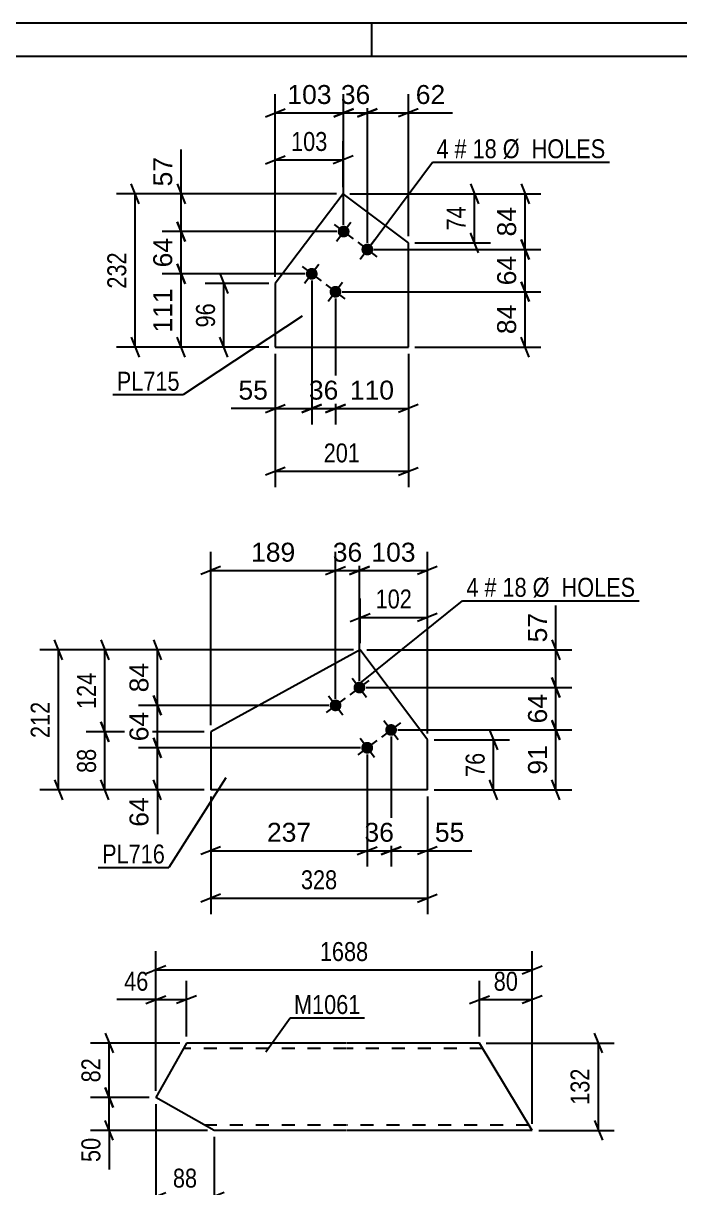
# Model space of a CAD drawing. Header units: millimetres. Extents: x 0 to 594, y 0 to 420.
# Drawn here: x 331.3 to 430.6, y 244 to 420 of the extents above; entities that cross this region are included whole.
import ezdxf

# ---------------------------------------------------------------- set-up
doc = ezdxf.new("R2010")
doc.units = ezdxf.units.MM
doc.linetypes.add('DXK_LINE_DOT2', pattern=[3.9198, 1.9599, -1.9599])
doc.styles.add('Arial', font='ARIAL.TTF', dxfattribs={"height": 0.2})
doc.styles.add('Arial Narrow', font='ARIALN.TTF', dxfattribs={"height": 0.2})

# ---------------------------------------------------------------- blocks, each defined once
blk = doc.blocks.new('Unknown-284936067-1132')
at = {"color": 5, "linetype": 'Continuous'}
for p, q in [((594, 420), (0, 420)), ((384, 415), (384, 420)), ((589, 415), (5, 415))]:
    blk.add_line(p, q, dxfattribs=at)
blk = doc.blocks.new('Bolt-284936067-10935 - 10929')
at = {"linetype": 'Continuous'}
for points in [[(380.29, 389.23, -1), (379.2, 387.8, -1)], [(383.88, 386.52, -1), (382.79, 385.08, -1)], [(375.46, 382.85, -1), (374.38, 381.41, -1)], [(379.05, 380.14, -1), (377.97, 378.7, -1)]]:
    blk.add_hatch(color=1, dxfattribs=at).paths.add_polyline_path(points)
at = {"color": 1, "linetype": 'Continuous'}
for p, q in [((378.31, 389.6), (381.18, 387.43)), ((378.66, 387.08), (380.83, 389.95)), ((381.9, 386.89), (384.77, 384.71)), ((382.25, 384.36), (384.42, 387.24)), ((373.48, 383.22), (376.36, 381.05)), ((373.83, 380.7), (376.01, 383.57)), ((377.07, 380.5), (379.94, 378.33)), ((377.42, 377.98), (379.59, 380.85))]:
    blk.add_line(p, q, dxfattribs=at)
blk = doc.blocks.new('Part-284936067-10940 - 10929')
at = {"color": 2, "linetype": 'Continuous'}
for p, q in [((379.67, 394.21), (369.41, 380.65)), ((389.53, 386.82), (379.67, 394.21)), ((389.53, 371.05), (389.53, 386.82)), ((369.41, 380.65), (369.41, 371.05)), ((369.41, 371.05), (389.53, 371.05))]:
    blk.add_line(p, q, dxfattribs=at)
blk = doc.blocks.new('Bolt-284936067-11100 - 11094')
at = {"linetype": 'Continuous'}
for points in [[(382.67, 318.86, -1), (381.59, 320.3, -1)], [(379.06, 316.17, -1), (377.98, 317.61, -1)], [(387.45, 312.45, -1), (386.38, 313.89, -1)], [(383.85, 309.76, -1), (382.77, 311.2, -1)]]:
    blk.add_hatch(color=1, dxfattribs=at).paths.add_polyline_path(points)
at = {"color": 1, "linetype": 'Continuous'}
for p, q in [((383.57, 320.66), (380.69, 318.5)), ((381.05, 321.02), (383.21, 318.14)), ((379.97, 317.97), (377.08, 315.81)), ((377.45, 318.33), (379.6, 315.45)), ((388.36, 314.25), (385.47, 312.1)), ((385.84, 314.61), (387.99, 311.73)), ((382.23, 311.92), (384.39, 309.04)), ((384.75, 311.56), (381.87, 309.4))]:
    blk.add_line(p, q, dxfattribs=at)
blk = doc.blocks.new('Part-284936067-11105 - 11094')
at = {"color": 2, "linetype": 'Continuous'}
for p, q in [((382.24, 325.28), (359.65, 312.88)), ((392.41, 311.66), (382.24, 325.28)), ((359.65, 312.88), (359.65, 304.11)), ((392.41, 304.11), (392.41, 311.66)), ((392.41, 304.11), (359.65, 304.11))]:
    blk.add_line(p, q, dxfattribs=at)
blk = doc.blocks.new('Part-284936067-9045 - 9039')
at = {"color": 2, "linetype": 'Continuous'}
for p, q in [((355.98, 265.84), (351.34, 257.62)), ((380.18, 265.84), (355.98, 265.84)), ((400.28, 265.84), (380.28, 265.84)), ((408.26, 252.64), (400.28, 265.84)), ((360.18, 252.64), (351.34, 257.62)), ((380.18, 252.64), (360.18, 252.64)), ((408.26, 252.64), (380.28, 252.64))]:
    blk.add_line(p, q, dxfattribs=at)
at = {"color": 7, "linetype": 'DXK_LINE_DOT2'}
for p, q in [((380.18, 265.04), (355.53, 265.04)), ((400.76, 265.04), (380.28, 265.04)), ((407.78, 253.44), (407.74, 253.5)), ((380.18, 253.44), (358.76, 253.44)), ((407.78, 253.44), (380.28, 253.44))]:
    blk.add_line(p, q, dxfattribs=at)
blk = doc.blocks.new('StraightDimension-284936067-20212 - 10929')
at = {"color": 7, "linetype": 'Continuous'}
for p, q in [((406.57, 380.92), (407.77, 377.92)), ((379.51, 379.42), (409.57, 379.42)), ((407.17, 371.05), (407.17, 379.42)), ((407.77, 369.55), (406.57, 372.55)), ((390.53, 371.05), (409.57, 371.05))]:
    blk.add_line(p, q, dxfattribs=at)
at = {"color": 0}
blk.add_wipeout([(406.42, 378.06), (402.22, 378.06), (402.22, 372.41), (406.42, 372.41)], dxfattribs=at)
at = {"color": 3, "style": 'Arial'}
blk.add_text('84', height=2.865, rotation=90.0002, dxfattribs=at).set_placement((405.82, 373.01))
blk = doc.blocks.new('StraightDimension-284936067-20239 - 10929')
at = {"color": 7, "linetype": 'Continuous'}
for p, q in [((354.57, 395.71), (355.77, 392.71)), ((378.67, 394.21), (352.32, 394.21)), ((355.17, 388.51), (355.17, 394.21)), ((355.77, 387.01), (354.57, 390.01)), ((378.74, 388.51), (352.32, 388.51))]:
    blk.add_line(p, q, dxfattribs=at)
at = {"color": 0}
blk.add_wipeout([(354.42, 400.39), (350.22, 400.39), (350.22, 394.74), (354.42, 394.74)], dxfattribs=at)
at = {"color": 7, "linetype": 'Continuous'}
blk.add_line((355.17, 394.21), (355.17, 400.91), dxfattribs=at)
blk.add_line((355.17, 394.21), (355.17, 400.91), dxfattribs=at)
at = {"color": 3, "style": 'Arial'}
blk.add_text('57', height=2.865, rotation=90.0002, dxfattribs=at).set_placement((353.82, 395.34))
blk = doc.blocks.new('StraightDimension-284936067-10942 - 10929')
at = {"color": 7, "linetype": 'Continuous'}
for p, q in [((348.83, 392.71), (347.63, 395.71)), ((378.67, 394.21), (345.38, 394.21)), ((348.23, 371.05), (348.23, 394.21)), ((347.63, 372.55), (348.83, 369.55)), ((368.41, 371.05), (345.38, 371.05))]:
    blk.add_line(p, q, dxfattribs=at)
at = {"color": 0}
blk.add_wipeout([(347.48, 385.97), (343.28, 385.97), (343.28, 379.29), (347.48, 379.29)], dxfattribs=at)
at = {"color": 3, "style": 'Arial Narrow'}
blk.add_text('232', height=2.863, rotation=90.0002, dxfattribs=at).set_placement((346.88, 379.89))
blk = doc.blocks.new('StraightDimension-284936067-11065 - 10929')
at = {"color": 7, "linetype": 'Continuous'}
for p, q in [((369.41, 370.05), (369.41, 349.87)), ((389.53, 370.05), (389.53, 349.87)), ((370.91, 352.87), (367.91, 351.67)), ((369.41, 352.27), (389.53, 352.27)), ((388.03, 351.67), (391.03, 352.87))]:
    blk.add_line(p, q, dxfattribs=at)
at = {"color": 0}
blk.add_wipeout([(382.81, 353.02), (382.81, 357.22), (376.13, 357.22), (376.13, 353.02)], dxfattribs=at)
at = {"color": 3, "style": 'Arial Narrow'}
blk.add_text('201', height=2.863, dxfattribs=at).set_placement((376.73, 353.62))
blk = doc.blocks.new('StraightDimension-284936067-11041 - 10929')
at = {"color": 7, "linetype": 'Continuous'}
for p, q in [((398.93, 395.71), (400.13, 392.71)), ((380.67, 394.21), (401.93, 394.21)), ((399.53, 386.82), (399.53, 394.21)), ((400.13, 385.32), (398.93, 388.32)), ((390.53, 386.82), (401.93, 386.82))]:
    blk.add_line(p, q, dxfattribs=at)
at = {"color": 0}
blk.add_wipeout([(398.78, 392.94), (394.58, 392.94), (394.58, 388.09), (398.78, 388.09)], dxfattribs=at)
at = {"color": 3, "style": 'Arial Narrow'}
blk.add_text('74', height=2.863, rotation=90.0002, dxfattribs=at).set_placement((398.18, 388.69))
blk = doc.blocks.new('StraightDimension-284936067-20262 - 10929')
at = {"color": 7, "linetype": 'Continuous'}
for p, q in [((383.33, 386.8), (383.33, 409.3)), ((389.53, 387.82), (389.53, 409.3)), ((381.83, 405.85), (384.83, 407.05)), ((391.03, 407.05), (388.03, 405.85)), ((383.33, 406.45), (389.53, 406.45))]:
    blk.add_line(p, q, dxfattribs=at)
at = {"color": 0}
blk.add_wipeout([(395.7, 407.2), (395.7, 411.4), (390.05, 411.4), (390.05, 407.2)], dxfattribs=at)
at = {"color": 7, "linetype": 'Continuous'}
blk.add_line((389.53, 406.45), (396.22, 406.45), dxfattribs=at)
blk.add_line((389.53, 406.45), (396.22, 406.45), dxfattribs=at)
at = {"color": 3, "style": 'Arial'}
blk.add_text('62', height=2.865, dxfattribs=at).set_placement((390.65, 407.8))
blk = doc.blocks.new('StraightDimension-284936067-11050 - 10929')
at = {"color": 7, "linetype": 'Continuous'}
for p, q in [((361.04, 382.15), (362.24, 379.15)), ((368.41, 380.65), (358.79, 380.65)), ((361.64, 371.05), (361.64, 380.65)), ((362.24, 369.55), (361.04, 372.55)), ((368.41, 371.05), (358.79, 371.05))]:
    blk.add_line(p, q, dxfattribs=at)
at = {"color": 0}
blk.add_wipeout([(360.89, 378.28), (356.69, 378.28), (356.69, 373.42), (360.89, 373.42)], dxfattribs=at)
at = {"color": 3, "style": 'Arial Narrow'}
blk.add_text('96', height=2.863, rotation=90.0002, dxfattribs=at).set_placement((360.29, 374.02))
blk = doc.blocks.new('StraightDimension-284936067-11070 - 10929')
at = {"color": 7, "linetype": 'Continuous'}
for p, q in [((369.41, 381.65), (369.41, 402.2)), ((379.67, 395.21), (379.67, 402.2)), ((367.91, 398.75), (370.91, 399.95)), ((381.17, 399.95), (378.17, 398.75)), ((369.41, 399.35), (379.67, 399.35))]:
    blk.add_line(p, q, dxfattribs=at)
at = {"color": 0}
blk.add_wipeout([(377.88, 400.1), (377.88, 404.3), (371.2, 404.3), (371.2, 400.1)], dxfattribs=at)
at = {"color": 3, "style": 'Arial Narrow'}
blk.add_text('103', height=2.863, dxfattribs=at).set_placement((371.8, 400.7))
blk = doc.blocks.new('StraightDimension-284936067-20345 - 10929')
at = {"color": 7, "linetype": 'Continuous'}
for p, q in [((378.51, 378.42), (378.51, 359.36)), ((389.53, 370.05), (389.53, 359.36)), ((377.01, 361.16), (380.01, 362.36)), ((378.51, 361.76), (389.53, 361.76)), ((391.03, 362.36), (388.03, 361.16))]:
    blk.add_line(p, q, dxfattribs=at)
at = {"color": 0}
blk.add_wipeout([(387.95, 362.51), (387.95, 366.71), (380.08, 366.71), (380.08, 362.51)], dxfattribs=at)
at = {"color": 3, "style": 'Arial'}
blk.add_text('110', height=2.865, dxfattribs=at).set_placement((380.68, 363.11))
blk = doc.blocks.new('StraightDimension-284936067-20210 - 10929')
at = {"color": 7, "linetype": 'Continuous'}
for p, q in [((406.57, 395.71), (407.77, 392.71)), ((380.67, 394.21), (409.57, 394.21)), ((407.17, 385.8), (407.17, 394.21)), ((407.77, 384.3), (406.57, 387.3)), ((384.33, 385.8), (409.57, 385.8))]:
    blk.add_line(p, q, dxfattribs=at)
at = {"color": 0}
blk.add_wipeout([(406.42, 392.83), (402.22, 392.83), (402.22, 387.18), (406.42, 387.18)], dxfattribs=at)
at = {"color": 3, "style": 'Arial'}
blk.add_text('84', height=2.865, rotation=90.0002, dxfattribs=at).set_placement((405.82, 387.78))
blk = doc.blocks.new('StraightDimension-284936067-20211 - 10929')
at = {"color": 7, "linetype": 'Continuous'}
for p, q in [((406.57, 387.3), (407.77, 384.3)), ((384.33, 385.8), (409.57, 385.8)), ((407.17, 379.42), (407.17, 385.8)), ((407.77, 377.92), (406.57, 380.92)), ((379.51, 379.42), (409.57, 379.42))]:
    blk.add_line(p, q, dxfattribs=at)
at = {"color": 0}
blk.add_wipeout([(406.42, 385.43), (402.22, 385.43), (402.22, 379.79), (406.42, 379.79)], dxfattribs=at)
at = {"color": 3, "style": 'Arial'}
blk.add_text('64', height=2.865, rotation=90.0002, dxfattribs=at).set_placement((405.82, 380.39))
blk = doc.blocks.new('StraightDimension-284936067-20240 - 10929')
at = {"color": 7, "linetype": 'Continuous'}
for p, q in [((354.57, 390.01), (355.77, 387.01)), ((378.74, 388.51), (352.32, 388.51)), ((355.17, 382.13), (355.17, 388.51)), ((373.92, 382.13), (352.32, 382.13)), ((355.77, 380.63), (354.57, 383.63))]:
    blk.add_line(p, q, dxfattribs=at)
at = {"color": 0}
blk.add_wipeout([(354.42, 388.15), (350.22, 388.15), (350.22, 382.5), (354.42, 382.5)], dxfattribs=at)
at = {"color": 3, "style": 'Arial'}
blk.add_text('64', height=2.865, rotation=90.0002, dxfattribs=at).set_placement((353.82, 383.1))
blk = doc.blocks.new('StraightDimension-284936067-20241 - 10929')
at = {"color": 7, "linetype": 'Continuous'}
for p, q in [((373.92, 382.13), (352.32, 382.13)), ((354.57, 383.63), (355.77, 380.63)), ((355.17, 371.05), (355.17, 382.13)), ((355.77, 369.55), (354.57, 372.55)), ((368.41, 371.05), (352.32, 371.05))]:
    blk.add_line(p, q, dxfattribs=at)
at = {"color": 0}
blk.add_wipeout([(354.42, 380.52), (350.22, 380.52), (350.22, 372.65), (354.42, 372.65)], dxfattribs=at)
at = {"color": 3, "style": 'Arial'}
blk.add_text('111', height=2.865, rotation=90.0002, dxfattribs=at).set_placement((353.82, 373.25))
blk = doc.blocks.new('StraightDimension-284936067-20263 - 10929')
at = {"color": 7, "linetype": 'Continuous'}
for p, q in [((379.74, 389.51), (379.74, 409.3)), ((383.33, 386.8), (383.33, 409.3)), ((378.24, 405.85), (381.24, 407.05)), ((384.83, 407.05), (381.83, 405.85)), ((379.74, 406.45), (383.33, 406.45))]:
    blk.add_line(p, q, dxfattribs=at)
at = {"color": 0}
blk.add_wipeout([(384.36, 407.2), (384.36, 411.4), (378.72, 411.4), (378.72, 407.2)], dxfattribs=at)
at = {"color": 3, "style": 'Arial'}
blk.add_text('36', height=2.865, dxfattribs=at).set_placement((379.32, 407.8))
blk = doc.blocks.new('StraightDimension-284936067-20264 - 10929')
at = {"color": 7, "linetype": 'Continuous'}
for p, q in [((369.41, 381.65), (369.41, 409.3)), ((379.74, 389.51), (379.74, 409.3)), ((367.91, 405.85), (370.91, 407.05)), ((381.24, 407.05), (378.24, 405.85)), ((369.41, 406.45), (379.74, 406.45))]:
    blk.add_line(p, q, dxfattribs=at)
at = {"color": 0}
blk.add_wipeout([(378.51, 407.2), (378.51, 411.4), (370.64, 411.4), (370.64, 407.2)], dxfattribs=at)
at = {"color": 3, "style": 'Arial'}
blk.add_text('103', height=2.865, dxfattribs=at).set_placement((371.24, 407.8))
blk = doc.blocks.new('StraightDimension-284936067-20346 - 10929')
at = {"color": 7, "linetype": 'Continuous'}
for p, q in [((374.92, 381.13), (374.92, 359.36)), ((378.51, 378.42), (378.51, 359.36)), ((373.42, 361.16), (376.42, 362.36)), ((374.92, 361.76), (378.51, 361.76)), ((380.01, 362.36), (377.01, 361.16))]:
    blk.add_line(p, q, dxfattribs=at)
at = {"color": 0}
blk.add_wipeout([(379.54, 362.51), (379.54, 366.71), (373.89, 366.71), (373.89, 362.51)], dxfattribs=at)
at = {"color": 3, "style": 'Arial'}
blk.add_text('36', height=2.865, dxfattribs=at).set_placement((374.49, 363.11))
blk = doc.blocks.new('StraightDimension-284936067-20347 - 10929')
at = {"color": 7, "linetype": 'Continuous'}
for p, q in [((374.92, 381.13), (374.92, 359.36)), ((369.41, 370.05), (369.41, 359.36)), ((367.91, 361.16), (370.91, 362.36)), ((369.41, 361.76), (374.92, 361.76)), ((376.42, 362.36), (373.42, 361.16))]:
    blk.add_line(p, q, dxfattribs=at)
at = {"color": 0}
blk.add_wipeout([(368.89, 362.51), (368.89, 366.71), (363.24, 366.71), (363.24, 362.51)], dxfattribs=at)
at = {"color": 7, "linetype": 'Continuous'}
blk.add_line((369.41, 361.76), (362.72, 361.76), dxfattribs=at)
blk.add_line((369.41, 361.76), (362.72, 361.76), dxfattribs=at)
at = {"color": 3, "style": 'Arial'}
blk.add_text('55', height=2.865, dxfattribs=at).set_placement((363.84, 363.11))
blk = doc.blocks.new('StraightDimension-284936067-11206 - 11094')
at = {"color": 7, "linetype": 'Continuous'}
for p, q in [((393.41, 311.66), (404.81, 311.66)), ((401.81, 313.16), (403.01, 310.16)), ((402.41, 304.11), (402.41, 311.66)), ((403.01, 302.61), (401.81, 305.61)), ((393.41, 304.11), (404.81, 304.11))]:
    blk.add_line(p, q, dxfattribs=at)
at = {"color": 0}
blk.add_wipeout([(401.66, 310.31), (397.46, 310.31), (397.46, 305.46), (401.66, 305.46)], dxfattribs=at)
at = {"color": 3, "style": 'Arial Narrow'}
blk.add_text('76', height=2.863, rotation=90.0002, dxfattribs=at).set_placement((401.06, 306.06))
blk = doc.blocks.new('StraightDimension-284936067-20436 - 11094')
at = {"color": 7, "linetype": 'Continuous'}
for p, q in [((411.24, 326.78), (412.44, 323.78)), ((383.24, 325.28), (414.24, 325.28)), ((411.84, 319.58), (411.84, 325.28)), ((412.44, 318.08), (411.24, 321.08)), ((383.13, 319.58), (414.24, 319.58))]:
    blk.add_line(p, q, dxfattribs=at)
at = {"color": 0}
blk.add_wipeout([(411.09, 331.45), (406.89, 331.45), (406.89, 325.81), (411.09, 325.81)], dxfattribs=at)
at = {"color": 7, "linetype": 'Continuous'}
blk.add_line((411.84, 325.28), (411.84, 331.98), dxfattribs=at)
blk.add_line((411.84, 325.28), (411.84, 331.98), dxfattribs=at)
at = {"color": 3, "style": 'Arial'}
blk.add_text('57', height=2.865, rotation=90.0002, dxfattribs=at).set_placement((410.49, 326.41))
blk = doc.blocks.new('StraightDimension-284936067-11221 - 11094')
at = {"color": 7, "linetype": 'Continuous'}
for p, q in [((343.05, 314.38), (344.25, 311.38)), ((358.65, 312.88), (340.8, 312.88)), ((343.65, 304.11), (343.65, 312.88)), ((344.25, 302.61), (343.05, 305.61)), ((358.65, 304.11), (340.8, 304.11))]:
    blk.add_line(p, q, dxfattribs=at)
at = {"color": 0}
blk.add_wipeout([(342.9, 310.92), (338.7, 310.92), (338.7, 306.07), (342.9, 306.07)], dxfattribs=at)
at = {"color": 3, "style": 'Arial Narrow'}
blk.add_text('88', height=2.863, rotation=90.0002, dxfattribs=at).set_placement((342.3, 306.67))
blk = doc.blocks.new('StraightDimension-284936067-11227 - 11094')
at = {"color": 7, "linetype": 'Continuous'}
for p, q in [((343.05, 326.78), (344.25, 323.78)), ((381.24, 325.28), (340.8, 325.28)), ((343.65, 312.88), (343.65, 325.28)), ((344.25, 311.38), (343.05, 314.38)), ((358.65, 312.88), (340.8, 312.88))]:
    blk.add_line(p, q, dxfattribs=at)
at = {"color": 0}
blk.add_wipeout([(342.9, 322.42), (338.7, 322.42), (338.7, 315.74), (342.9, 315.74)], dxfattribs=at)
at = {"color": 3, "style": 'Arial Narrow'}
blk.add_text('124', height=2.863, rotation=90.0002, dxfattribs=at).set_placement((342.3, 316.34))
blk = doc.blocks.new('StraightDimension-284936067-11107 - 11094')
at = {"color": 7, "linetype": 'Continuous'}
for p, q in [((337.25, 323.78), (336.05, 326.78)), ((381.24, 325.28), (333.8, 325.28)), ((336.65, 304.11), (336.65, 325.28)), ((336.05, 305.61), (337.25, 302.61)), ((358.65, 304.11), (333.8, 304.11))]:
    blk.add_line(p, q, dxfattribs=at)
at = {"color": 0}
blk.add_wipeout([(335.9, 318.04), (331.7, 318.04), (331.7, 311.35), (335.9, 311.35)], dxfattribs=at)
at = {"color": 3, "style": 'Arial Narrow'}
blk.add_text('212', height=2.863, rotation=90.0002, dxfattribs=at).set_placement((335.3, 311.95))
blk = doc.blocks.new('StraightDimension-284936067-11236 - 11094')
at = {"color": 7, "linetype": 'Continuous'}
for p, q in [((359.65, 303.11), (359.65, 285.34)), ((392.41, 303.11), (392.41, 285.34)), ((361.15, 288.34), (358.15, 287.14)), ((359.65, 287.74), (392.41, 287.74)), ((390.91, 287.14), (393.91, 288.34))]:
    blk.add_line(p, q, dxfattribs=at)
at = {"color": 0}
blk.add_wipeout([(379.37, 288.49), (379.37, 292.69), (372.69, 292.69), (372.69, 288.49)], dxfattribs=at)
at = {"color": 3, "style": 'Arial Narrow'}
blk.add_text('328', height=2.863, dxfattribs=at).set_placement((373.29, 289.09))
blk = doc.blocks.new('StraightDimension-284936067-11241 - 11094')
at = {"color": 7, "linetype": 'Continuous'}
for p, q in [((382.24, 326.28), (382.24, 333.04)), ((392.41, 312.66), (392.41, 333.04)), ((380.74, 329.59), (383.74, 330.79)), ((382.24, 330.19), (392.41, 330.19)), ((393.91, 330.79), (390.91, 329.59))]:
    blk.add_line(p, q, dxfattribs=at)
at = {"color": 0}
blk.add_wipeout([(390.67, 330.94), (390.67, 335.14), (383.98, 335.14), (383.98, 330.94)], dxfattribs=at)
at = {"color": 3, "style": 'Arial Narrow'}
blk.add_text('102', height=2.863, dxfattribs=at).set_placement((384.58, 331.54))
blk = doc.blocks.new('StraightDimension-284936067-20367 - 11094')
at = {"color": 7, "linetype": 'Continuous'}
for p, q in [((382.13, 320.58), (382.13, 340.11)), ((392.41, 312.66), (392.41, 340.11)), ((380.63, 336.66), (383.63, 337.86)), ((382.13, 337.26), (392.41, 337.26)), ((393.91, 337.86), (390.91, 336.66))]:
    blk.add_line(p, q, dxfattribs=at)
at = {"color": 0}
blk.add_wipeout([(391.21, 338.01), (391.21, 342.21), (383.34, 342.21), (383.34, 338.01)], dxfattribs=at)
at = {"color": 3, "style": 'Arial'}
blk.add_text('103', height=2.865, dxfattribs=at).set_placement((383.94, 338.61))
blk = doc.blocks.new('StraightDimension-284936067-20368 - 11094')
at = {"color": 7, "linetype": 'Continuous'}
for p, q in [((378.52, 317.89), (378.52, 340.11)), ((382.13, 320.58), (382.13, 340.11)), ((377.02, 336.66), (380.02, 337.86)), ((378.52, 337.26), (382.13, 337.26)), ((383.63, 337.86), (380.63, 336.66))]:
    blk.add_line(p, q, dxfattribs=at)
at = {"color": 0}
blk.add_wipeout([(383.15, 338.01), (383.15, 342.21), (377.5, 342.21), (377.5, 338.01)], dxfattribs=at)
at = {"color": 3, "style": 'Arial'}
blk.add_text('36', height=2.865, dxfattribs=at).set_placement((378.1, 338.61))
blk = doc.blocks.new('StraightDimension-284936067-20369 - 11094')
at = {"color": 7, "linetype": 'Continuous'}
for p, q in [((359.65, 313.88), (359.65, 340.11)), ((378.52, 317.89), (378.52, 340.11)), ((361.15, 337.86), (358.15, 336.66)), ((359.65, 337.26), (378.52, 337.26)), ((377.02, 336.66), (380.02, 337.86))]:
    blk.add_line(p, q, dxfattribs=at)
at = {"color": 0}
blk.add_wipeout([(373.02, 338.01), (373.02, 342.21), (365.15, 342.21), (365.15, 338.01)], dxfattribs=at)
at = {"color": 3, "style": 'Arial'}
blk.add_text('189', height=2.865, dxfattribs=at).set_placement((365.75, 338.61))
blk = doc.blocks.new('StraightDimension-284936067-20403 - 11094')
at = {"color": 7, "linetype": 'Continuous'}
for p, q in [((386.92, 312.17), (386.92, 292.52)), ((392.41, 303.11), (392.41, 292.52)), ((385.42, 294.32), (388.42, 295.52)), ((386.92, 294.92), (392.41, 294.92)), ((393.91, 295.52), (390.91, 294.32))]:
    blk.add_line(p, q, dxfattribs=at)
at = {"color": 0}
blk.add_wipeout([(398.59, 295.67), (398.59, 299.87), (392.94, 299.87), (392.94, 295.67)], dxfattribs=at)
at = {"color": 7, "linetype": 'Continuous'}
blk.add_line((392.41, 294.92), (399.11, 294.92), dxfattribs=at)
blk.add_line((392.41, 294.92), (399.11, 294.92), dxfattribs=at)
at = {"color": 3, "style": 'Arial'}
blk.add_text('55', height=2.865, dxfattribs=at).set_placement((393.54, 296.27))
blk = doc.blocks.new('StraightDimension-284936067-20404 - 11094')
at = {"color": 7, "linetype": 'Continuous'}
for p, q in [((386.92, 312.17), (386.92, 292.52)), ((383.31, 309.48), (383.31, 292.52)), ((381.81, 294.32), (384.81, 295.52)), ((383.31, 294.92), (386.92, 294.92)), ((388.42, 295.52), (385.42, 294.32))]:
    blk.add_line(p, q, dxfattribs=at)
at = {"color": 0}
blk.add_wipeout([(387.94, 295.67), (387.94, 299.87), (382.29, 299.87), (382.29, 295.67)], dxfattribs=at)
at = {"color": 3, "style": 'Arial'}
blk.add_text('36', height=2.865, dxfattribs=at).set_placement((382.89, 296.27))
blk = doc.blocks.new('StraightDimension-284936067-20405 - 11094')
at = {"color": 7, "linetype": 'Continuous'}
for p, q in [((383.31, 309.48), (383.31, 292.52)), ((359.65, 303.11), (359.65, 292.52)), ((361.15, 295.52), (358.15, 294.32)), ((359.65, 294.92), (383.31, 294.92)), ((381.81, 294.32), (384.81, 295.52))]:
    blk.add_line(p, q, dxfattribs=at)
at = {"color": 0}
blk.add_wipeout([(375.42, 295.67), (375.42, 299.87), (367.55, 299.87), (367.55, 295.67)], dxfattribs=at)
at = {"color": 3, "style": 'Arial'}
blk.add_text('237', height=2.865, dxfattribs=at).set_placement((368.15, 296.27))
blk = doc.blocks.new('StraightDimension-284936067-20437 - 11094')
at = {"color": 7, "linetype": 'Continuous'}
for p, q in [((411.24, 321.08), (412.44, 318.08)), ((383.13, 319.58), (414.24, 319.58)), ((411.84, 313.17), (411.84, 319.58)), ((412.44, 311.67), (411.24, 314.67)), ((387.92, 313.17), (414.24, 313.17))]:
    blk.add_line(p, q, dxfattribs=at)
at = {"color": 0}
blk.add_wipeout([(411.09, 319.2), (406.89, 319.2), (406.89, 313.55), (411.09, 313.55)], dxfattribs=at)
at = {"color": 3, "style": 'Arial'}
blk.add_text('64', height=2.865, rotation=90.0002, dxfattribs=at).set_placement((410.49, 314.15))
blk = doc.blocks.new('StraightDimension-284936067-20438 - 11094')
at = {"color": 7, "linetype": 'Continuous'}
for p, q in [((411.24, 314.67), (412.44, 311.67)), ((387.92, 313.17), (414.24, 313.17)), ((411.84, 304.11), (411.84, 313.17)), ((412.44, 302.61), (411.24, 305.61)), ((393.41, 304.11), (414.24, 304.11))]:
    blk.add_line(p, q, dxfattribs=at)
at = {"color": 0}
blk.add_wipeout([(411.09, 311.46), (406.89, 311.46), (406.89, 305.82), (411.09, 305.82)], dxfattribs=at)
at = {"color": 3, "style": 'Arial'}
blk.add_text('91', height=2.865, rotation=90.0002, dxfattribs=at).set_placement((410.49, 306.42))
blk = doc.blocks.new('StraightDimension-284936067-20459 - 11094')
at = {"color": 7, "linetype": 'Continuous'}
for p, q in [((350.98, 326.78), (352.18, 323.78)), ((381.24, 325.28), (348.73, 325.28)), ((351.58, 316.89), (351.58, 325.28)), ((377.52, 316.89), (348.73, 316.89)), ((352.18, 315.39), (350.98, 318.39))]:
    blk.add_line(p, q, dxfattribs=at)
at = {"color": 0}
blk.add_wipeout([(350.83, 323.91), (346.63, 323.91), (346.63, 318.26), (350.83, 318.26)], dxfattribs=at)
at = {"color": 3, "style": 'Arial'}
blk.add_text('84', height=2.865, rotation=90.0002, dxfattribs=at).set_placement((350.23, 318.86))
blk = doc.blocks.new('StraightDimension-284936067-20460 - 11094')
at = {"color": 7, "linetype": 'Continuous'}
for p, q in [((377.52, 316.89), (348.73, 316.89)), ((350.98, 318.39), (352.18, 315.39)), ((351.58, 310.48), (351.58, 316.89)), ((352.18, 308.98), (350.98, 311.98)), ((382.31, 310.48), (348.73, 310.48))]:
    blk.add_line(p, q, dxfattribs=at)
at = {"color": 0}
blk.add_wipeout([(350.83, 316.51), (346.63, 316.51), (346.63, 310.86), (350.83, 310.86)], dxfattribs=at)
at = {"color": 3, "style": 'Arial'}
blk.add_text('64', height=2.865, rotation=90.0002, dxfattribs=at).set_placement((350.23, 311.46))
blk = doc.blocks.new('StraightDimension-284936067-20461 - 11094')
at = {"color": 7, "linetype": 'Continuous'}
for p, q in [((350.98, 311.98), (352.18, 308.98)), ((382.31, 310.48), (348.73, 310.48)), ((351.58, 304.11), (351.58, 310.48)), ((352.18, 302.61), (350.98, 305.61)), ((358.65, 304.11), (348.73, 304.11))]:
    blk.add_line(p, q, dxfattribs=at)
at = {"color": 0}
blk.add_wipeout([(350.83, 303.58), (346.63, 303.58), (346.63, 297.94), (350.83, 297.94)], dxfattribs=at)
at = {"color": 7, "linetype": 'Continuous'}
blk.add_line((351.58, 304.11), (351.58, 297.41), dxfattribs=at)
blk.add_line((351.58, 304.11), (351.58, 297.41), dxfattribs=at)
at = {"color": 3, "style": 'Arial'}
blk.add_text('64', height=2.865, rotation=90.0002, dxfattribs=at).set_placement((350.23, 298.54))
blk = doc.blocks.new('StraightDimension-284936067-9062 - 9039')
at = {"color": 7, "linetype": 'Continuous'}
for p, q in [((351.34, 258.62), (351.34, 275.25)), ((355.98, 266.84), (355.98, 275.25)), ((349.84, 271.8), (352.84, 273)), ((357.48, 273), (354.48, 271.8)), ((351.34, 272.4), (355.98, 272.4))]:
    blk.add_line(p, q, dxfattribs=at)
at = {"color": 0}
blk.add_wipeout([(350.82, 273.15), (350.82, 277.35), (345.96, 277.35), (345.96, 273.15)], dxfattribs=at)
at = {"color": 7, "linetype": 'Continuous'}
blk.add_line((351.34, 272.4), (345.44, 272.4), dxfattribs=at)
blk.add_line((351.34, 272.4), (345.44, 272.4), dxfattribs=at)
at = {"color": 3, "style": 'Arial Narrow'}
blk.add_text('46', height=2.863, dxfattribs=at).set_placement((346.56, 273.75))
blk = doc.blocks.new('StraightDimension-284936067-9129 - 9039')
at = {"color": 7, "linetype": 'Continuous'}
for p, q in [((401.28, 265.84), (420.66, 265.84)), ((418.86, 264.34), (417.66, 267.34)), ((418.26, 252.64), (418.26, 265.84)), ((417.66, 254.14), (418.86, 251.14)), ((409.26, 252.64), (420.66, 252.64))]:
    blk.add_line(p, q, dxfattribs=at)
at = {"color": 0}
blk.add_wipeout([(417.51, 262.58), (413.31, 262.58), (413.31, 255.9), (417.51, 255.9)], dxfattribs=at)
at = {"color": 3, "style": 'Arial Narrow'}
blk.add_text('132', height=2.863, rotation=90.0002, dxfattribs=at).set_placement((416.91, 256.5))
blk = doc.blocks.new('StraightDimension-284936067-9096 - 9039')
at = {"color": 7, "linetype": 'Continuous'}
for p, q in [((343.71, 259.12), (344.91, 256.12)), ((350.34, 257.62), (341.46, 257.62)), ((344.31, 252.64), (344.31, 257.62)), ((344.91, 251.14), (343.71, 254.14)), ((359.18, 252.64), (341.46, 252.64))]:
    blk.add_line(p, q, dxfattribs=at)
at = {"color": 0}
blk.add_wipeout([(343.56, 252.11), (339.36, 252.11), (339.36, 247.26), (343.56, 247.26)], dxfattribs=at)
at = {"color": 7, "linetype": 'Continuous'}
blk.add_line((344.31, 252.64), (344.31, 246.73), dxfattribs=at)
blk.add_line((344.31, 252.64), (344.31, 246.73), dxfattribs=at)
at = {"color": 3, "style": 'Arial Narrow'}
blk.add_text('50', height=2.863, rotation=90.0002, dxfattribs=at).set_placement((342.96, 247.86))
blk = doc.blocks.new('StraightDimension-284936067-9048 - 9039')
at = {"color": 7, "linetype": 'Continuous'}
for p, q in [((400.28, 266.84), (400.28, 275.25)), ((408.26, 253.64), (408.26, 275.25)), ((398.78, 271.8), (401.78, 273)), ((409.76, 273), (406.76, 271.8)), ((400.28, 272.4), (408.26, 272.4))]:
    blk.add_line(p, q, dxfattribs=at)
at = {"color": 0}
blk.add_wipeout([(406.7, 273.15), (406.7, 277.35), (401.84, 277.35), (401.84, 273.15)], dxfattribs=at)
at = {"color": 3, "style": 'Arial Narrow'}
blk.add_text('80', height=2.863, dxfattribs=at).set_placement((402.44, 273.75))
blk = doc.blocks.new('StraightDimension-284936067-9076 - 9039')
at = {"color": 7, "linetype": 'Continuous'}
for p, q in [((351.34, 256.62), (351.34, 240.24)), ((360.18, 251.64), (360.18, 240.24)), ((349.84, 242.04), (352.84, 243.24)), ((361.68, 243.24), (358.68, 242.04)), ((351.34, 242.64), (360.18, 242.64))]:
    blk.add_line(p, q, dxfattribs=at)
at = {"color": 0}
blk.add_wipeout([(358.19, 243.39), (358.19, 247.59), (353.33, 247.59), (353.33, 243.39)], dxfattribs=at)
at = {"color": 3, "style": 'Arial Narrow'}
blk.add_text('88', height=2.863, dxfattribs=at).set_placement((353.93, 243.99))
blk = doc.blocks.new('StraightDimension-284936067-9095 - 9039')
at = {"color": 7, "linetype": 'Continuous'}
for p, q in [((354.98, 265.84), (341.46, 265.84)), ((343.71, 267.34), (344.91, 264.34)), ((344.31, 257.62), (344.31, 265.84)), ((344.91, 256.12), (343.71, 259.12)), ((350.34, 257.62), (341.46, 257.62))]:
    blk.add_line(p, q, dxfattribs=at)
at = {"color": 0}
blk.add_wipeout([(343.56, 264.16), (339.36, 264.16), (339.36, 259.3), (343.56, 259.3)], dxfattribs=at)
at = {"color": 3, "style": 'Arial Narrow'}
blk.add_text('82', height=2.863, rotation=90.0002, dxfattribs=at).set_placement((342.96, 259.9))
blk = doc.blocks.new('StraightDimension-284936067-9153 - 9039')
at = {"color": 7, "linetype": 'Continuous'}
for p, q in [((351.34, 258.62), (351.34, 279.74)), ((408.26, 253.64), (408.26, 279.74)), ((352.84, 277.49), (349.84, 276.29)), ((351.34, 276.89), (408.26, 276.89)), ((406.76, 276.29), (409.76, 277.49))]:
    blk.add_line(p, q, dxfattribs=at)
at = {"color": 0}
blk.add_wipeout([(384.06, 277.64), (384.06, 281.84), (375.55, 281.84), (375.55, 277.64)], dxfattribs=at)
at = {"color": 3, "style": 'Arial Narrow'}
blk.add_text('1688', height=2.863, dxfattribs=at).set_placement((376.15, 278.24))
blk = doc.blocks.new('Mark-284936067-10931 - 10929')
at = {"color": 0}
for points in [[(395.61, 399.6), (395.61, 402.6), (393.79, 402.6), (393.79, 399.6)], [(398.34, 399.6), (398.34, 402.6), (396.51, 402.6), (396.51, 399.6)], [(402.9, 399.6), (402.9, 402.6), (399.24, 402.6), (399.24, 399.6)], [(419.33, 399.6), (419.33, 402.6), (403.8, 402.6), (403.8, 399.6)]]:
    blk.add_wipeout(points, dxfattribs=at)
for points in [[(395.61, 399.6), (395.61, 402.6), (393.79, 402.6), (393.79, 399.6)], [(398.34, 399.6), (398.34, 402.6), (396.51, 402.6), (396.51, 399.6)], [(402.9, 399.6), (402.9, 402.6), (399.24, 402.6), (399.24, 399.6)], [(419.33, 399.6), (419.33, 402.6), (403.8, 402.6), (403.8, 399.6)]]:
    blk.add_wipeout(points, dxfattribs=at)
at = {"color": 7, "linetype": 'Continuous'}
for p, q in [((383.33, 385.8), (393.19, 399)), ((393.19, 399), (419.93, 399))]:
    blk.add_line(p, q, dxfattribs=at)
at = {"color": 3, "style": 'Arial Narrow'}
for s, height, p in [('4', 2.86, (393.79, 399.6)), ('#', 2.86, (396.51, 399.6)), ('18', 2.863, (399.24, 399.6)), ('Ø  HOLES', 2.863, (403.8, 399.6))]:
    blk.add_text(s, height=height, dxfattribs=at).set_placement(p)
blk = doc.blocks.new('Mark-284936067-10936 - 10929')
at = {"color": 0}
blk.add_wipeout([(354.95, 364.46), (354.95, 367.46), (345.45, 367.46), (345.45, 364.46)], dxfattribs=at)
blk.add_wipeout([(354.95, 364.46), (354.95, 367.46), (345.45, 367.46), (345.45, 364.46)], dxfattribs=at)
at = {"color": 30, "linetype": 'Continuous'}
for p in [(373.47, 375.71), (344.85, 363.86)]:
    blk.add_line(p, (355.55, 363.86), dxfattribs=at)
at = {"color": 3, "style": 'Arial Narrow'}
blk.add_text('PL715', height=2.863, dxfattribs=at).set_placement((345.45, 364.46))
blk = doc.blocks.new('Mark-284936067-11096 - 11094')
at = {"color": 0}
for points in [[(400.13, 333.3), (400.13, 336.3), (398.31, 336.3), (398.31, 333.3)], [(402.86, 333.3), (402.86, 336.3), (401.03, 336.3), (401.03, 333.3)], [(407.42, 333.3), (407.42, 336.3), (403.76, 336.3), (403.76, 333.3)], [(423.85, 333.3), (423.85, 336.3), (408.32, 336.3), (408.32, 333.3)]]:
    blk.add_wipeout(points, dxfattribs=at)
for points in [[(400.13, 333.3), (400.13, 336.3), (398.31, 336.3), (398.31, 333.3)], [(402.86, 333.3), (402.86, 336.3), (401.03, 336.3), (401.03, 333.3)], [(407.42, 333.3), (407.42, 336.3), (403.76, 336.3), (403.76, 333.3)], [(423.85, 333.3), (423.85, 336.3), (408.32, 336.3), (408.32, 333.3)]]:
    blk.add_wipeout(points, dxfattribs=at)
at = {"color": 7, "linetype": 'Continuous'}
for p, q in [((382, 320.06), (397.71, 332.7)), ((397.71, 332.7), (424.45, 332.7))]:
    blk.add_line(p, q, dxfattribs=at)
at = {"color": 3, "style": 'Arial Narrow'}
for s, height, p in [('Ø  HOLES', 2.863, (408.32, 333.3)), ('4', 2.86, (398.31, 333.3)), ('#', 2.86, (401.03, 333.3)), ('18', 2.863, (403.76, 333.3))]:
    blk.add_text(s, height=height, dxfattribs=at).set_placement(p)
blk = doc.blocks.new('Mark-284936067-11101 - 11094')
at = {"color": 0}
blk.add_wipeout([(352.73, 292.99), (352.73, 295.99), (343.23, 295.99), (343.23, 292.99)], dxfattribs=at)
blk.add_wipeout([(352.73, 292.99), (352.73, 295.99), (343.23, 295.99), (343.23, 292.99)], dxfattribs=at)
at = {"color": 30, "linetype": 'Continuous'}
for p in [(361.94, 305.92), (342.63, 292.39)]:
    blk.add_line(p, (353.33, 292.39), dxfattribs=at)
at = {"color": 3, "style": 'Arial Narrow'}
blk.add_text('PL716', height=2.863, dxfattribs=at).set_placement((343.23, 292.99))
blk = doc.blocks.new('Mark-284936067-9041 - 9039')
at = {"color": 0}
blk.add_wipeout([(382.29, 270.23), (382.29, 273.23), (372.24, 273.23), (372.24, 270.23)], dxfattribs=at)
blk.add_wipeout([(382.29, 270.23), (382.29, 273.23), (372.24, 273.23), (372.24, 270.23)], dxfattribs=at)
at = {"color": 30, "linetype": 'Continuous'}
for p, q in [((367.97, 264.5), (371.64, 269.63)), ((371.64, 269.63), (382.89, 269.63))]:
    blk.add_line(p, q, dxfattribs=at)
at = {"color": 3, "style": 'Arial Narrow'}
blk.add_text('M1061', height=2.863, dxfattribs=at).set_placement((372.24, 270.23))

msp = doc.modelspace()

# ---------------------------------------------------------------- block references
for name in ['Unknown-284936067-1132', 'Part-284936067-10940 - 10929', 'Bolt-284936067-10935 - 10929', 'Part-284936067-11105 - 11094', 'Bolt-284936067-11100 - 11094', 'Part-284936067-9045 - 9039']:
    msp.add_blockref(name, (0, 0))

# ---------------------------------------------------------------- next in the draw order: block references
for name in ['StraightDimension-284936067-20239 - 10929', 'StraightDimension-284936067-11041 - 10929', 'StraightDimension-284936067-20212 - 10929', 'StraightDimension-284936067-20436 - 11094', 'StraightDimension-284936067-11221 - 11094', 'StraightDimension-284936067-11206 - 11094', 'StraightDimension-284936067-9062 - 9039', 'StraightDimension-284936067-9129 - 9039']:
    msp.add_blockref(name, (0, 0))

# ---------------------------------------------------------------- next in the draw order: block references
for name in ['StraightDimension-284936067-20262 - 10929', 'StraightDimension-284936067-10942 - 10929', 'StraightDimension-284936067-11227 - 11094', 'StraightDimension-284936067-9048 - 9039', 'StraightDimension-284936067-9096 - 9039']:
    msp.add_blockref(name, (0, 0))

# ---------------------------------------------------------------- next in the draw order: block references
for name in ['StraightDimension-284936067-11065 - 10929', 'StraightDimension-284936067-11107 - 11094', 'StraightDimension-284936067-9076 - 9039']:
    msp.add_blockref(name, (0, 0))

# ---------------------------------------------------------------- next in the draw order: block references
for name in ['StraightDimension-284936067-11050 - 10929', 'StraightDimension-284936067-20345 - 10929', 'StraightDimension-284936067-11241 - 11094', 'StraightDimension-284936067-11236 - 11094', 'StraightDimension-284936067-9095 - 9039']:
    msp.add_blockref(name, (0, 0))

# ---------------------------------------------------------------- next in the draw order: block references
for name in ['StraightDimension-284936067-11070 - 10929', 'StraightDimension-284936067-20367 - 11094', 'StraightDimension-284936067-9153 - 9039']:
    msp.add_blockref(name, (0, 0))

# ---------------------------------------------------------------- next in the draw order: block references
for name in ['StraightDimension-284936067-20210 - 10929', 'StraightDimension-284936067-20368 - 11094', 'StraightDimension-284936067-20403 - 11094', 'Mark-284936067-9041 - 9039']:
    msp.add_blockref(name, (0, 0))

# ---------------------------------------------------------------- next in the draw order: block references
for name in ['StraightDimension-284936067-20211 - 10929', 'StraightDimension-284936067-20369 - 11094', 'StraightDimension-284936067-20404 - 11094']:
    msp.add_blockref(name, (0, 0))

# ---------------------------------------------------------------- next in the draw order: block references
for name in ['StraightDimension-284936067-20240 - 10929', 'StraightDimension-284936067-20459 - 11094', 'StraightDimension-284936067-20437 - 11094', 'StraightDimension-284936067-20405 - 11094']:
    msp.add_blockref(name, (0, 0))

# ---------------------------------------------------------------- next in the draw order: block references
for name in ['StraightDimension-284936067-20263 - 10929', 'StraightDimension-284936067-20241 - 10929', 'Mark-284936067-11096 - 11094', 'StraightDimension-284936067-20460 - 11094', 'StraightDimension-284936067-20438 - 11094']:
    msp.add_blockref(name, (0, 0))

# ---------------------------------------------------------------- next in the draw order: block references
for name in ['StraightDimension-284936067-20264 - 10929', 'Mark-284936067-10931 - 10929', 'StraightDimension-284936067-20461 - 11094']:
    msp.add_blockref(name, (0, 0))

# ---------------------------------------------------------------- next in the draw order: block references
for name in ['StraightDimension-284936067-20346 - 10929', 'Mark-284936067-11101 - 11094']:
    msp.add_blockref(name, (0, 0))

# ---------------------------------------------------------------- next in the draw order: block references
msp.add_blockref('StraightDimension-284936067-20347 - 10929', (0, 0))

# ---------------------------------------------------------------- next in the draw order: block references
msp.add_blockref('Mark-284936067-10936 - 10929', (0, 0))

doc.saveas('drawing.dxf')
